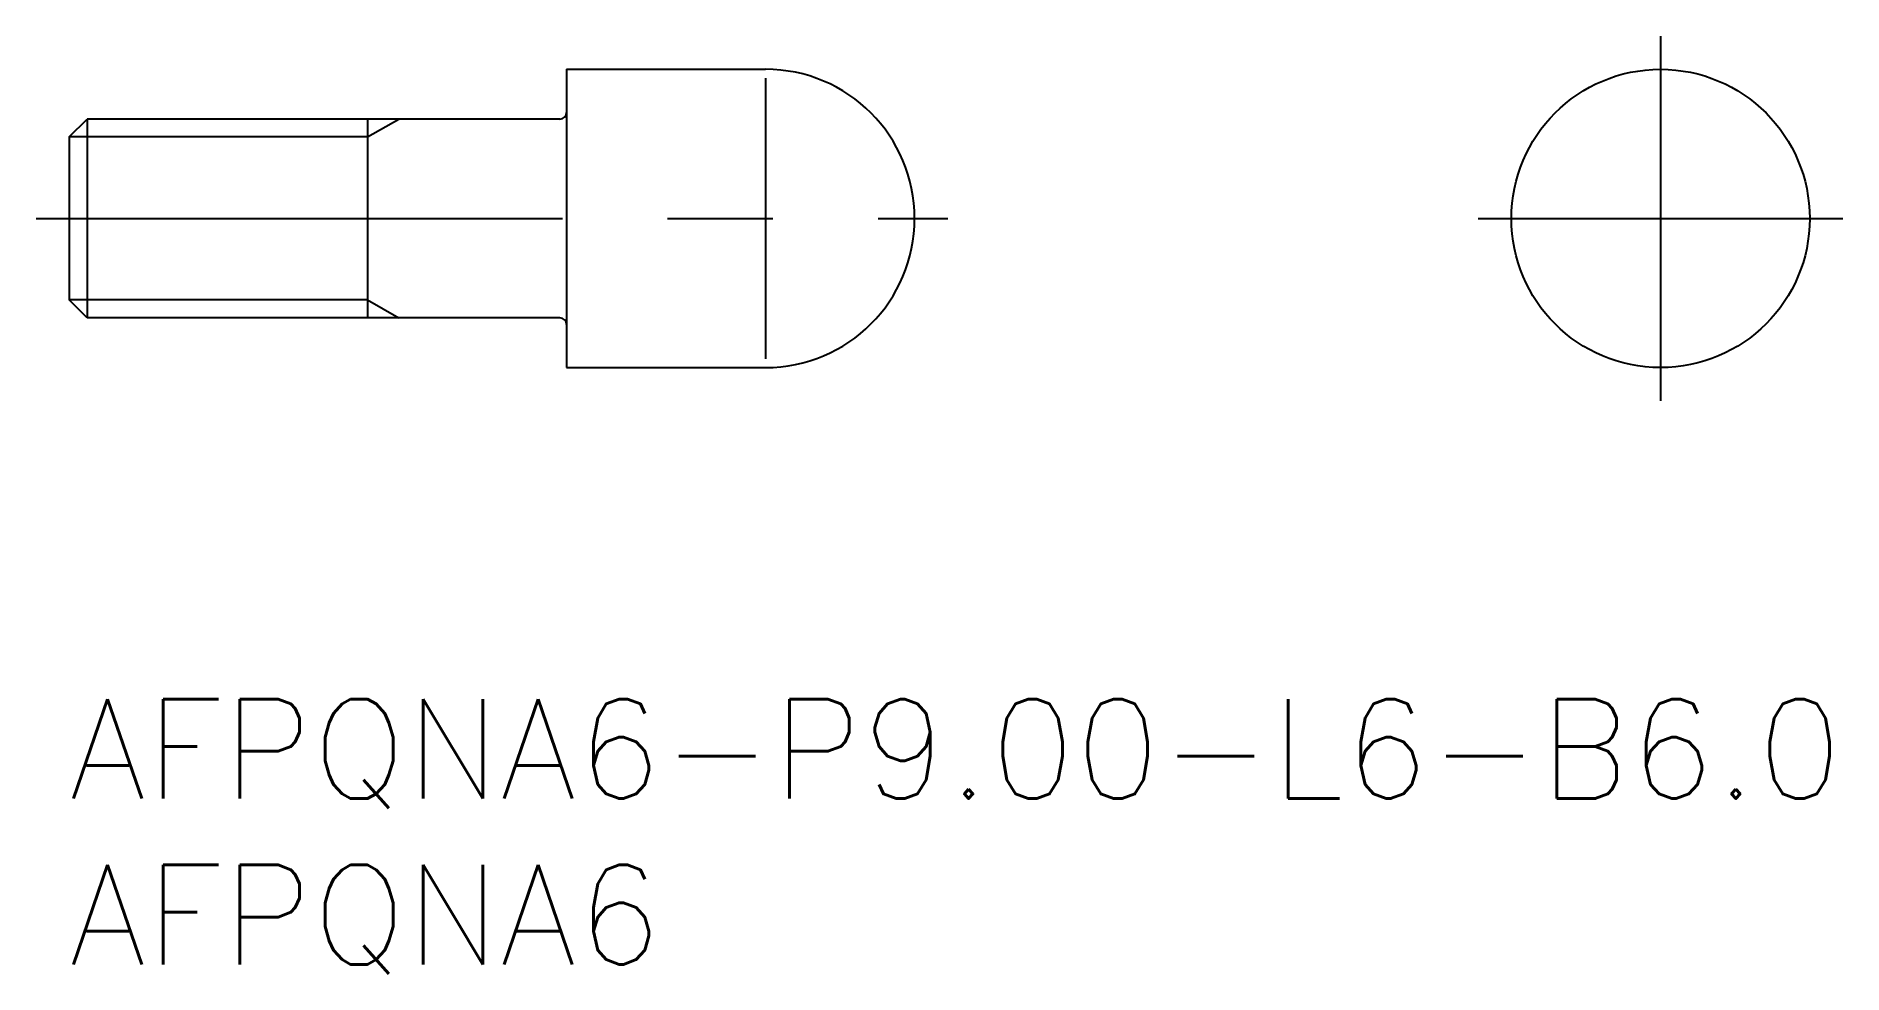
# Model space of a CAD drawing. Extents: x -1 to 53.5, y -8.3 to 20.
import ezdxf

# ---------------------------------------------------------------- set-up
doc = ezdxf.new("R2010")
doc.units = 0
doc.header["$LTSCALE"] = 0.5
doc.linetypes.add('CENTER', pattern=[50.8, 31.75, -6.35, 6.35, -6.35])
for name, color, linetype in [('MSM_CENTER', 1, 'CENTER'), ('MSM_CONTINUOUS', 7, 'CONTINUOUS'), ('MSM_NARROW', 5, 'CONTINUOUS'), ('MSM_PART_NUMBER', 7, 'CONTINUOUS')]:
    doc.layers.add(name, color=color, linetype=linetype)
doc.styles.get("Standard").update_dxf_attribs({"font": 'txt.shx', "height": 3, "bigfont": 'bigfont.shx'})

# ---------------------------------------------------------------- blocks, each defined once
blk = doc.blocks.new('*U11')
at = {"layer": 'MSM_PART_NUMBER'}
blk.add_text('AFPQNA6-P9.00-L6-B6.0', height=3, dxfattribs=at).set_placement((0, -3))
blk = doc.blocks.new('*U12')
at = {"layer": 'MSM_PART_NUMBER'}
blk.add_text('AFPQNA6', height=3, dxfattribs=at).set_placement((0, -8))

msp = doc.modelspace()

# ---------------------------------------------------------------- linework, layer by layer
at = {"layer": 'MSM_CENTER'}
for p, q in [((48, 20), (48, 9)), ((-1, 14.5), (26.5, 14.5)), ((42.5, 14.5), (53.5, 14.5))]:
    msp.add_line(p, q, dxfattribs=at)
at = {"layer": 'MSM_CONTINUOUS'}
for p, q in [((15, 19), (15, 10)), ((15, 19), (21, 19)), ((0, 16.958), (0.542, 17.5)), ((14.8, 17.5), (0.542, 17.5)), ((0.542, 17.5), (0.542, 11.5)), ((9, 17.5), (9, 11.5)), ((0, 16.958), (0, 12.041)), ((0.542, 11.5), (0, 12.041)), ((14.8, 11.5), (0.542, 11.5)), ((15, 10), (21, 10))]:
    msp.add_line(p, q, dxfattribs=at)
msp.add_circle((48, 14.5), 4.5, dxfattribs=at)
for centre, radius, start, end in [((21, 14.5), 4.5, 270, 90), ((14.8, 17.7), 0.2, 270, 0), ((14.8, 11.3), 0.2, 0, 90)]:
    msp.add_arc(centre, radius, start, end, dxfattribs=at)
at = {"layer": 'MSM_NARROW'}
for p, q in [((21, 18.73), (21, 10.27)), ((9, 16.958), (9.938, 17.5)), ((9, 16.958), (0, 16.958)), ((9, 12.041), (0, 12.041)), ((9, 12.041), (9.938, 11.5))]:
    msp.add_line(p, q, dxfattribs=at)

# ---------------------------------------------------------------- block references
at = {"layer": 'MSM_CONTINUOUS'}
for name in ['*U11', '*U12']:
    msp.add_blockref(name, (0, 0), dxfattribs=at)

doc.saveas('drawing.dxf')
